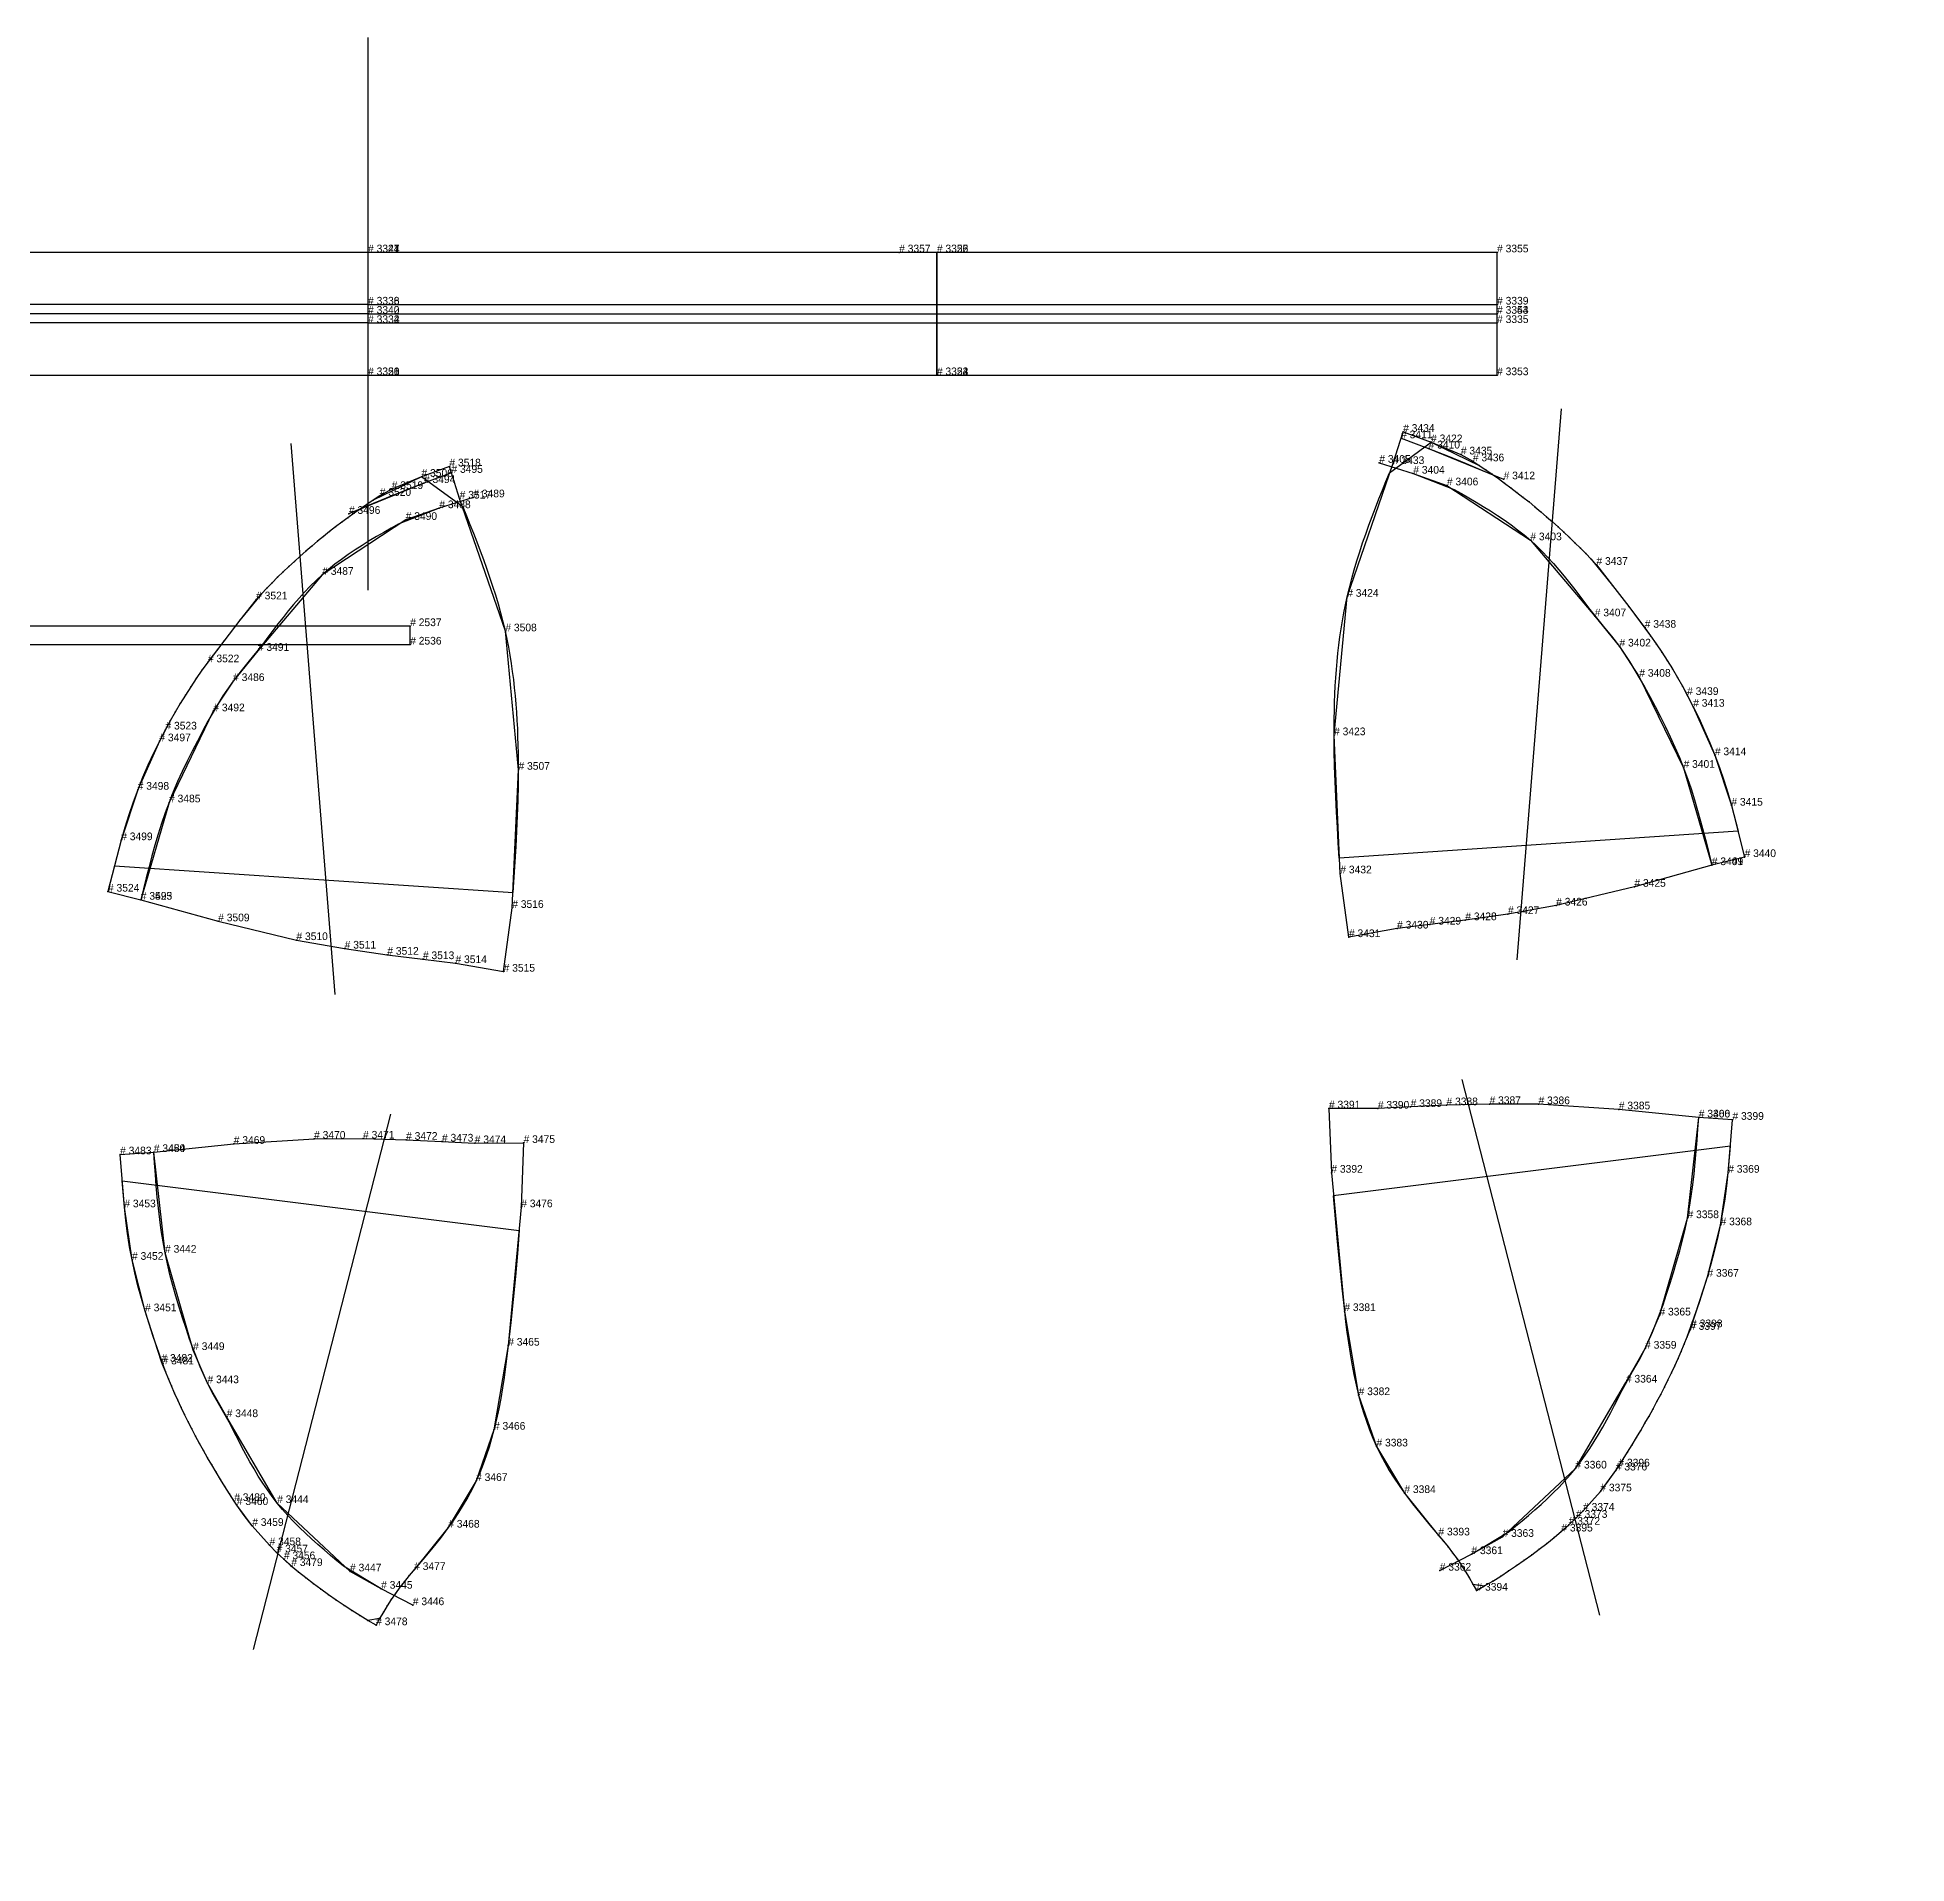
# Model space of a CAD drawing. Extents: x -129 to 180, y -125 to 336.
# Drawn here: x -36.5 to 24.4, y 276 to 335.5 of the extents above; entities that cross this region are included whole.
import ezdxf

# ---------------------------------------------------------------- set-up
doc = ezdxf.new("R2010")
doc.units = 0

# ---------------------------------------------------------------- blocks, each defined once
blk = doc.blocks.new('Pattern_7843196_M')
at = {"layer": '1'}
blk.add_lwpolyline([(-30.619015, 306.729828), (-28.070843, 306.118561), (-26.50036, 305.841492), (-25.112167, 305.641266), (-23.952837, 305.498108), (-22.891672, 305.369049), (-21.324604, 305.089905), (-21.043751, 307.166595), (-20.840052, 311.664734), (-21.267784, 316.172882), (-22.756027, 320.49527), (-23.090052, 321.543335), (-23.998564, 321.205139), (-24.968468, 320.807007), (-25.35845, 320.584259), (-25.569279, 320.446594), (-25.778194, 320.30661), (-25.985195, 320.164337), (-26.190283, 320.019806), (-26.393457, 319.872955), (-26.594719, 319.723846), (-26.794067, 319.572449), (-26.991501, 319.418762), (-27.187019, 319.262756), (-27.380627, 319.104492), (-27.572319, 318.943939), (-27.762098, 318.781097), (-27.949965, 318.615997), (-28.135916, 318.448578), (-28.319954, 318.27887), (-28.502079, 318.106873), (-28.682289, 317.932617), (-28.860586, 317.756042), (-29.03697, 317.577209), (-29.211441, 317.396088), (-29.383997, 317.212646), (-29.909115, 316.538666), (-30.433022, 315.855652), (-30.954975, 315.164368), (-31.145676, 314.902283), (-31.331179, 314.636932), (-31.511482, 314.368286), (-31.686588, 314.096375), (-31.856493, 313.821167), (-32.021202, 313.542725), (-32.18071, 313.260956), (-32.335018, 312.975952), (-32.532944, 312.592133), (-33.239075, 311.014343), (-33.776443, 309.371399), (-34.206753, 307.696655), (-33.138538, 307.434143)], close=True, dxfattribs=at)
at = {"layer": '2'}
for p in [(-23.090052, 321.543335), (-23.090052, 321.543335), (-24.968468, 320.807007), (-24.968468, 320.807007), (-23.02317, 321.333496), (-23.02317, 321.333496), (-25.35845, 320.584259), (-25.35845, 320.584259), (-22.756027, 320.49527), (-22.756027, 320.49527), (-22.31209, 320.535614), (-22.31209, 320.535614), (-26.360968, 319.997528), (-26.360968, 319.997528), (-24.513735, 319.800629), (-24.513735, 319.800629), (-29.383997, 317.212646), (-29.383997, 317.212646), (-29.328186, 315.536072), (-29.328186, 315.536072), (-30.954975, 315.164368), (-30.954975, 315.164368), (-30.776976, 313.568939), (-30.776976, 313.568939), (-32.335018, 312.975952), (-32.335018, 312.975952), (-34.206753, 307.696655), (-34.206753, 307.696655), (-33.138538, 307.434143), (-33.138538, 307.434143), (-33.138538, 307.434143), (-33.138538, 307.434143), (-21.043751, 307.166595), (-21.043751, 307.166595), (-30.619015, 306.729828), (-30.619015, 306.729828), (-28.070843, 306.118561), (-28.070843, 306.118561), (-26.50036, 305.841492), (-26.50036, 305.841492), (-25.112167, 305.641266), (-25.112167, 305.641266), (-23.952837, 305.498108), (-23.952837, 305.498108), (-22.891672, 305.369049), (-22.891672, 305.369049), (-21.324604, 305.089905), (-21.324604, 305.089905)]:
    blk.add_point(p, dxfattribs=at)
at = {"layer": '3'}
for p in [(-23.998564, 321.205139), (-23.998564, 321.205139), (-23.918335, 321.000275), (-23.918335, 321.000275), (-25.985195, 320.164337), (-25.985195, 320.164337), (-25.778194, 320.30661), (-25.778194, 320.30661), (-25.569279, 320.446594), (-25.569279, 320.446594), (-23.419605, 320.182648), (-23.419605, 320.182648), (-26.794067, 319.572449), (-26.794067, 319.572449), (-26.594719, 319.723846), (-26.594719, 319.723846), (-26.393457, 319.872955), (-26.393457, 319.872955), (-26.190283, 320.019806), (-26.190283, 320.019806), (-27.572319, 318.943939), (-27.572319, 318.943939), (-27.380627, 319.104492), (-27.380627, 319.104492), (-27.187019, 319.262756), (-27.187019, 319.262756), (-26.991501, 319.418762), (-26.991501, 319.418762), (-28.135916, 318.448578), (-28.135916, 318.448578), (-27.949965, 318.615997), (-27.949965, 318.615997), (-27.762098, 318.781097), (-27.762098, 318.781097), (-28.860586, 317.756042), (-28.860586, 317.756042), (-28.682289, 317.932617), (-28.682289, 317.932617), (-28.502079, 318.106873), (-28.502079, 318.106873), (-28.319954, 318.27887), (-28.319954, 318.27887), (-27.230743, 318.01239), (-27.230743, 318.01239), (-29.211441, 317.396088), (-29.211441, 317.396088), (-29.03697, 317.577209), (-29.03697, 317.577209), (-29.909115, 316.538666), (-29.909115, 316.538666), (-21.267784, 316.172882), (-21.267784, 316.172882), (-30.433022, 315.855652), (-30.433022, 315.855652), (-31.145676, 314.902283), (-31.145676, 314.902283), (-31.686588, 314.096375), (-31.686588, 314.096375), (-31.511482, 314.368286), (-31.511482, 314.368286), (-31.331179, 314.636932), (-31.331179, 314.636932), (-30.132624, 314.553467), (-30.132624, 314.553467), (-32.021202, 313.542725), (-32.021202, 313.542725), (-31.856493, 313.821167), (-31.856493, 313.821167), (-32.18071, 313.260956), (-32.18071, 313.260956), (-32.532944, 312.592133), (-32.532944, 312.592133), (-20.840052, 311.664734), (-20.840052, 311.664734), (-33.239075, 311.014343), (-33.239075, 311.014343), (-32.218765, 310.602661), (-32.218765, 310.602661), (-33.776443, 309.371399), (-33.776443, 309.371399)]:
    blk.add_point(p, dxfattribs=at)
at = {"layer": '7'}
blk.add_line((-26.805605, 304.345276), (-28.241199, 322.287933), dxfattribs=at)
at = {"layer": '8'}
for points in [[(-23.02317, 321.333496), (-23.918335, 321.000275), (-26.360968, 319.997528)], [(-22.31209, 320.535614), (-23.419605, 320.182648), (-24.513735, 319.800629), (-27.230743, 318.01239), (-29.328186, 315.536072), (-30.132624, 314.553467), (-30.776976, 313.568939), (-32.218765, 310.602661), (-33.138538, 307.434143)]]:
    blk.add_lwpolyline(points, dxfattribs=at)
at = {"layer": '84'}
blk.add_lwpolyline([(-21.01034, 307.665375), (-20.977724, 308.164124), (-20.946716, 308.662933), (-20.918129, 309.161987), (-20.892782, 309.661377), (-20.871487, 310.161224), (-20.855057, 310.661652), (-20.844307, 311.162781), (-20.840052, 311.664734), (-20.840717, 311.932343), (-20.843611, 312.200012), (-20.848898, 312.467712), (-20.856747, 312.735352), (-20.867325, 313.002869), (-20.880796, 313.270142), (-20.897331, 313.53714), (-20.917093, 313.803741), (-20.94025, 314.069885), (-20.966972, 314.33548), (-20.997421, 314.600464), (-21.031769, 314.864746), (-21.070177, 315.128265), (-21.112816, 315.3909), (-21.159853, 315.652618), (-21.211452, 315.9133), (-21.267784, 316.172882), (-21.338127, 316.468384), (-21.414444, 316.76236), (-21.496304, 317.054901), (-21.583279, 317.3461), (-21.67495, 317.636108), (-21.770885, 317.925049), (-21.870663, 318.212982), (-21.973854, 318.500092), (-22.080036, 318.786438), (-22.188778, 319.072144), (-22.299658, 319.35733), (-22.412249, 319.64212), (-22.526125, 319.926636), (-22.64086, 320.210968), (-23.998564, 321.205139), (-25.569279, 320.446594), (-25.778194, 320.30661), (-25.985195, 320.164337), (-26.190283, 320.019806), (-26.393457, 319.872955), (-26.594719, 319.723846), (-26.794067, 319.572449), (-26.991501, 319.418762), (-27.187019, 319.262756), (-27.380627, 319.104492), (-27.572319, 318.943939), (-27.762098, 318.781097), (-27.949965, 318.615997), (-28.135916, 318.448578), (-28.319954, 318.27887), (-28.502079, 318.106873), (-28.682289, 317.932617), (-28.860586, 317.756042), (-29.03697, 317.577209), (-29.211441, 317.396088), (-29.909115, 316.538666), (-30.433022, 315.855652), (-31.145676, 314.902283), (-31.331179, 314.636932), (-31.511482, 314.368286), (-31.686588, 314.096375), (-31.856493, 313.821167), (-32.021202, 313.542725), (-32.18071, 313.260956), (-32.532944, 312.592133), (-32.724125, 312.204315), (-32.906151, 311.812195), (-33.07811, 311.415588), (-33.239075, 311.014343), (-33.388378, 310.608643), (-33.526833, 310.199219), (-33.655754, 309.786621), (-33.776443, 309.371399), (-33.998646, 308.535797)], close=True, dxfattribs=at)
at = {"layer": '85'}
for points in [[(-23.918335, 321.000275), (-24.532955, 320.759369), (-25.144051, 320.510132), (-25.752945, 320.25528), (-26.360968, 319.997528)], [(-23.419605, 320.182648), (-24.75296, 319.665924), (-24.99161, 319.53064), (-25.229158, 319.394165), (-25.46508, 319.25592), (-25.698849, 319.115295), (-25.929937, 318.971619), (-26.15782, 318.824371), (-26.381973, 318.672852), (-26.601866, 318.516541), (-26.816977, 318.354736), (-27.026777, 318.18689), (-27.230743, 318.01239), (-27.428028, 317.831268), (-27.619423, 317.643585), (-27.805468, 317.449921), (-27.986702, 317.250885), (-28.163666, 317.047058), (-28.336899, 316.83905), (-28.506939, 316.627411), (-28.67433, 316.412781), (-28.839611, 316.19574), (-29.003319, 315.976898), (-29.165998, 315.756805), (-29.604744, 315.21463), (-29.874931, 314.888733), (-30.132624, 314.553467), (-30.463911, 314.067871), (-30.951546, 313.244751), (-31.12501, 312.920227), (-31.296301, 312.59494), (-31.464352, 312.268463), (-31.628101, 311.940338), (-31.786482, 311.610138), (-31.938429, 311.277405), (-32.082878, 310.941742), (-32.218765, 310.602661), (-32.345379, 310.259857), (-32.46336, 309.913849), (-32.573792, 309.565002), (-32.677753, 309.213715), (-32.776333, 308.860352), (-32.870617, 308.505341), (-32.961689, 308.149017), (-33.050636, 307.79184), (-33.138538, 307.434143)]]:
    blk.add_lwpolyline(points, dxfattribs=at)
at = {"layer": '1'}
for s, p in [('# 3506', (-23.998564, 321.205139)), ('# 3518', (-23.090052, 321.543335)), ('# 3520', (-25.35845, 320.584259)), ('# 3519', (-24.968468, 320.807007)), ('# 3517', (-22.756027, 320.49527)), ('# 3521', (-29.383997, 317.212646)), ('# 3508', (-21.267784, 316.172882)), ('# 3522', (-30.954975, 315.164368)), ('# 3497', (-32.532944, 312.592133)), ('# 3523', (-32.335018, 312.975952)), ('# 3507', (-20.840052, 311.664734)), ('# 3498', (-33.239075, 311.014343)), ('# 3499', (-33.776443, 309.371399)), ('# 3524', (-34.206753, 307.696655)), ('# 3525', (-33.138538, 307.434143)), ('# 3516', (-21.043751, 307.166595)), ('# 3509', (-30.619015, 306.729828)), ('# 3510', (-28.070843, 306.118561)), ('# 3511', (-26.50036, 305.841492)), ('# 3512', (-25.112167, 305.641266)), ('# 3513', (-23.952837, 305.498108)), ('# 3514', (-22.891672, 305.369049)), ('# 3515', (-21.324604, 305.089905))]:
    blk.add_text(s, height=0.25, dxfattribs=at).set_placement(p)
at = {"layer": '8'}
for s, p in [('# 3495', (-23.02317, 321.333496)), ('# 3494', (-23.918335, 321.000275)), ('# 3489', (-22.31209, 320.535614)), ('# 3496', (-26.360968, 319.997528)), ('# 3488', (-23.419605, 320.182648)), ('# 3490', (-24.513735, 319.800629)), ('# 3487', (-27.230743, 318.01239)), ('# 3491', (-29.328186, 315.536072)), ('# 3486', (-30.132624, 314.553467)), ('# 3492', (-30.776976, 313.568939)), ('# 3485', (-32.218765, 310.602661)), ('# 3493', (-33.138538, 307.434143))]:
    blk.add_text(s, height=0.25, dxfattribs=at).set_placement(p)
at = {"layer": '85'}
for s, p in [('# 3496', (-26.360968, 319.997528)), ('# 3493', (-33.138538, 307.434143))]:
    blk.add_text(s, height=0.25, dxfattribs=at).set_placement(p)
blk = doc.blocks.new('Pattern_7843197_M')
at = {"layer": '1'}
blk.add_lwpolyline([(-30.111732, 299.481628), (-27.496643, 299.649292), (-25.901917, 299.654449), (-24.499912, 299.61499), (-23.333153, 299.558289), (-22.265526, 299.504486), (-20.673809, 299.512238), (-20.751268, 297.418091), (-21.174564, 292.912689), (-21.639456, 290.17511), (-22.221306, 288.505066), (-23.128792, 286.987091), (-24.238176, 285.607269), (-24.397713, 285.422577), (-24.55176, 285.2341), (-24.700315, 285.04184), (-24.843378, 284.845795), (-24.980951, 284.645996), (-25.113033, 284.442383), (-25.239624, 284.235016), (-25.360723, 284.023865), (-25.476332, 283.808929), (-25.741919, 283.963348), (-26.004627, 284.121918), (-26.264463, 284.284607), (-26.521421, 284.451447), (-26.775505, 284.622437), (-27.026712, 284.797516), (-27.275043, 284.976776), (-27.5205, 285.160126), (-27.763083, 285.347656), (-28.002787, 285.539276), (-28.239616, 285.735046), (-28.479397, 285.956512), (-28.717642, 286.179657), (-28.947405, 286.41153), (-29.510504, 287.042114), (-30.011955, 287.722778), (-30.097116, 287.852661), (-30.249882, 288.087555), (-30.399319, 288.322357), (-30.545427, 288.557068), (-30.688208, 288.791718), (-30.827662, 289.026276), (-30.963785, 289.260742), (-31.096581, 289.495178), (-31.226048, 289.729492), (-31.352188, 289.963745), (-31.474998, 290.197937), (-31.594481, 290.432037), (-31.710632, 290.666077), (-31.82346, 290.900024), (-31.932957, 291.133881), (-32.039124, 291.367676), (-32.141968, 291.601379), (-32.241478, 291.835022), (-32.337662, 292.068604), (-32.430519, 292.302094), (-32.465542, 292.386292), (-32.99749, 294.031586), (-33.424156, 295.706726), (-33.673443, 297.417297), (-33.811806, 299.140869), (-32.71447, 299.217346)], close=True, dxfattribs=at)
at = {"layer": '2'}
for p in [(-30.111732, 299.481628), (-30.111732, 299.481628), (-27.496643, 299.649292), (-27.496643, 299.649292), (-25.901917, 299.654449), (-25.901917, 299.654449), (-24.499912, 299.61499), (-24.499912, 299.61499), (-23.333153, 299.558289), (-23.333153, 299.558289), (-22.265526, 299.504486), (-22.265526, 299.504486), (-20.673809, 299.512238), (-20.673809, 299.512238), (-33.811806, 299.140869), (-33.811806, 299.140869), (-32.71447, 299.217346), (-32.71447, 299.217346), (-32.71447, 299.217346), (-32.71447, 299.217346), (-20.751268, 297.418091), (-20.751268, 297.418091), (-31.433853, 292.769653), (-31.433853, 292.769653), (-32.465542, 292.386292), (-32.465542, 292.386292), (-32.430519, 292.302094), (-32.430519, 292.302094), (-30.341803, 290.584259), (-30.341803, 290.584259), (-30.097116, 287.852661), (-30.097116, 287.852661), (-28.239616, 285.735046), (-28.239616, 285.735046), (-26.325262, 285.561005), (-26.325262, 285.561005), (-24.238176, 285.607269), (-24.238176, 285.607269), (-24.281233, 284.461273), (-24.281233, 284.461273), (-25.476332, 283.808929), (-25.476332, 283.808929)]:
    blk.add_point(p, dxfattribs=at)
at = {"layer": '3'}
for p in [(-33.673443, 297.417297), (-33.673443, 297.417297), (-32.348591, 295.938385), (-32.348591, 295.938385), (-33.424156, 295.706726), (-33.424156, 295.706726), (-32.99749, 294.031586), (-32.99749, 294.031586), (-21.174564, 292.912689), (-21.174564, 292.912689), (-32.337662, 292.068604), (-32.337662, 292.068604), (-32.241478, 291.835022), (-32.241478, 291.835022), (-32.141968, 291.601379), (-32.141968, 291.601379), (-30.966867, 291.689636), (-30.966867, 291.689636), (-32.039124, 291.367676), (-32.039124, 291.367676), (-31.932957, 291.133881), (-31.932957, 291.133881), (-31.82346, 290.900024), (-31.82346, 290.900024), (-31.710632, 290.666077), (-31.710632, 290.666077), (-31.594481, 290.432037), (-31.594481, 290.432037), (-31.474998, 290.197937), (-31.474998, 290.197937), (-31.352188, 289.963745), (-31.352188, 289.963745), (-31.226048, 289.729492), (-31.226048, 289.729492), (-21.639456, 290.17511), (-21.639456, 290.17511), (-31.096581, 289.495178), (-31.096581, 289.495178), (-30.963785, 289.260742), (-30.963785, 289.260742), (-30.827662, 289.026276), (-30.827662, 289.026276), (-30.688208, 288.791718), (-30.688208, 288.791718), (-30.545427, 288.557068), (-30.545427, 288.557068), (-22.221306, 288.505066), (-22.221306, 288.505066), (-30.399319, 288.322357), (-30.399319, 288.322357), (-30.249882, 288.087555), (-30.249882, 288.087555), (-30.011955, 287.722778), (-30.011955, 287.722778), (-28.697454, 287.786469), (-28.697454, 287.786469), (-29.510504, 287.042114), (-29.510504, 287.042114), (-23.128792, 286.987091), (-23.128792, 286.987091), (-28.947405, 286.41153), (-28.947405, 286.41153), (-28.717642, 286.179657), (-28.717642, 286.179657), (-28.479397, 285.956512), (-28.479397, 285.956512), (-28.002787, 285.539276), (-28.002787, 285.539276), (-27.763083, 285.347656), (-27.763083, 285.347656), (-27.5205, 285.160126), (-27.5205, 285.160126), (-27.275043, 284.976776), (-27.275043, 284.976776), (-25.312319, 284.997986), (-25.312319, 284.997986), (-24.843378, 284.845795), (-24.843378, 284.845795), (-24.700315, 285.04184), (-24.700315, 285.04184), (-24.55176, 285.2341), (-24.55176, 285.2341), (-24.397713, 285.422577), (-24.397713, 285.422577), (-27.026712, 284.797516), (-27.026712, 284.797516), (-26.775505, 284.622437), (-26.775505, 284.622437), (-26.521421, 284.451447), (-26.521421, 284.451447), (-26.264463, 284.284607), (-26.264463, 284.284607), (-25.239624, 284.235016), (-25.239624, 284.235016), (-25.113033, 284.442383), (-25.113033, 284.442383), (-24.980951, 284.645996), (-24.980951, 284.645996), (-26.004627, 284.121918), (-26.004627, 284.121918), (-25.741919, 283.963348), (-25.741919, 283.963348), (-25.360723, 284.023865), (-25.360723, 284.023865)]:
    blk.add_point(p, dxfattribs=at)
at = {"layer": '7'}
blk.add_line((-25.005384, 300.449127), (-29.480232, 283.014221), dxfattribs=at)
at = {"layer": '8'}
blk.add_lwpolyline([(-24.281233, 284.461273), (-25.312319, 284.997986), (-26.325262, 285.561005), (-28.697454, 287.786469), (-30.341803, 290.584259), (-30.966867, 291.689636), (-31.433853, 292.769653), (-32.348591, 295.938385), (-32.71447, 299.217346)], dxfattribs=at)
at = {"layer": '84'}
blk.add_lwpolyline([(-20.813375, 296.666504), (-20.876848, 295.915253), (-20.943197, 295.164246), (-21.013927, 294.413513), (-21.090548, 293.662994), (-21.174564, 292.912689), (-21.216228, 292.567596), (-21.260664, 292.2229), (-21.308834, 291.878845), (-21.361702, 291.535614), (-21.420237, 291.19342), (-21.485397, 290.852478), (-21.558147, 290.51297), (-21.639456, 290.17511), (-21.715897, 289.889832), (-21.799728, 289.606628), (-21.891567, 289.326019), (-21.992031, 289.048553), (-22.101738, 288.774719), (-22.221306, 288.505066), (-22.35107, 288.240143), (-22.490438, 287.980072), (-22.638655, 287.724823), (-22.794956, 287.474304), (-22.958588, 287.228394), (-23.128792, 286.987091), (-23.394819, 286.632965), (-23.670509, 286.286774), (-23.952688, 285.945801), (-24.397713, 285.422577), (-24.55176, 285.2341), (-24.700315, 285.04184), (-24.843378, 284.845795), (-24.980951, 284.645996), (-25.113033, 284.442383), (-25.239624, 284.235016), (-25.360723, 284.023865), (-25.741919, 283.963348), (-26.004627, 284.121918), (-26.264463, 284.284607), (-26.521421, 284.451447), (-26.775505, 284.622437), (-27.026712, 284.797516), (-27.275043, 284.976776), (-27.5205, 285.160126), (-27.763083, 285.347656), (-28.002787, 285.539276), (-28.479397, 285.956512), (-28.717642, 286.179657), (-28.947405, 286.41153), (-29.510504, 287.042114), (-29.769661, 287.376251), (-30.011955, 287.722778), (-30.249882, 288.087555), (-30.399319, 288.322357), (-30.545427, 288.557068), (-30.688208, 288.791718), (-30.827662, 289.026276), (-30.963785, 289.260742), (-31.096581, 289.495178), (-31.226048, 289.729492), (-31.352188, 289.963745), (-31.474998, 290.197937), (-31.594481, 290.432037), (-31.710632, 290.666077), (-31.82346, 290.900024), (-31.932957, 291.133881), (-32.039124, 291.367676), (-32.141968, 291.601379), (-32.241478, 291.835022), (-32.337662, 292.068604), (-32.738068, 293.206757), (-32.99749, 294.031586), (-33.118164, 294.446869), (-33.230591, 294.864319), (-33.333134, 295.28418), (-33.424156, 295.706726), (-33.502495, 296.131805), (-33.569115, 296.558838), (-33.625576, 296.987457), (-33.673443, 297.417297), (-33.749725, 298.278564)], close=True, dxfattribs=at)
at = {"layer": '85'}
blk.add_lwpolyline([(-25.312319, 284.997986), (-26.538004, 285.734558), (-26.750084, 285.908539), (-26.960876, 286.083527), (-27.169762, 286.259979), (-27.376116, 286.438446), (-27.579317, 286.619415), (-27.778742, 286.803406), (-27.97377, 286.990906), (-28.163778, 287.182465), (-28.348143, 287.378571), (-28.526241, 287.579712), (-28.697454, 287.786469), (-28.860956, 287.998596), (-29.017536, 288.216156), (-29.167824, 288.438721), (-29.312454, 288.665741), (-29.452061, 288.896759), (-29.587275, 289.131287), (-29.718731, 289.368805), (-29.847063, 289.608826), (-29.972902, 289.850891), (-30.096884, 290.094482), (-30.219639, 290.339081), (-30.55949, 290.94812), (-30.77013, 291.315338), (-30.966867, 291.689636), (-31.210478, 292.224609), (-31.550573, 293.118866), (-31.666145, 293.468201), (-31.779448, 293.817932), (-31.889353, 294.168304), (-31.994738, 294.519562), (-32.094479, 294.871918), (-32.18745, 295.225677), (-32.27253, 295.581085), (-32.348591, 295.938385), (-32.414886, 296.297729), (-32.472122, 296.658813), (-32.521431, 297.021393), (-32.563953, 297.385254), (-32.600822, 297.750244), (-32.633175, 298.11615), (-32.66214, 298.482758), (-32.688862, 298.849884), (-32.71447, 299.217346)], dxfattribs=at)
at = {"layer": '1'}
for s, p in [('# 3484', (-32.71447, 299.217346)), ('# 3469', (-30.111732, 299.481628)), ('# 3470', (-27.496643, 299.649292)), ('# 3471', (-25.901917, 299.654449)), ('# 3472', (-24.499912, 299.61499)), ('# 3473', (-23.333153, 299.558289)), ('# 3474', (-22.265526, 299.504486)), ('# 3475', (-20.673809, 299.512238)), ('# 3483', (-33.811806, 299.140869)), ('# 3453', (-33.673443, 297.417297)), ('# 3476', (-20.751268, 297.418091)), ('# 3452', (-33.424156, 295.706726)), ('# 3451', (-32.99749, 294.031586)), ('# 3465', (-21.174564, 292.912689)), ('# 3482', (-32.465542, 292.386292)), ('# 3481', (-32.430519, 292.302094)), ('# 3466', (-21.639456, 290.17511)), ('# 3467', (-22.221306, 288.505066)), ('# 3480', (-30.097116, 287.852661)), ('# 3460', (-30.011955, 287.722778)), ('# 3459', (-29.510504, 287.042114)), ('# 3458', (-28.947405, 286.41153)), ('# 3468', (-23.128792, 286.987091)), ('# 3457', (-28.717642, 286.179657)), ('# 3456', (-28.479397, 285.956512)), ('# 3479', (-28.239616, 285.735046)), ('# 3477', (-24.238176, 285.607269)), ('# 3478', (-25.476332, 283.808929))]:
    blk.add_text(s, height=0.25, dxfattribs=at).set_placement(p)
at = {"layer": '8'}
for s, p in [('# 3450', (-32.71447, 299.217346)), ('# 3442', (-32.348591, 295.938385)), ('# 3449', (-31.433853, 292.769653)), ('# 3443', (-30.966867, 291.689636)), ('# 3448', (-30.341803, 290.584259)), ('# 3444', (-28.697454, 287.786469)), ('# 3447', (-26.325262, 285.561005)), ('# 3445', (-25.312319, 284.997986)), ('# 3446', (-24.281233, 284.461273))]:
    blk.add_text(s, height=0.25, dxfattribs=at).set_placement(p)
at = {"layer": '85'}
blk.add_text('# 3450', height=0.25, dxfattribs=at).set_placement((-32.71447, 299.217346))
blk = doc.blocks.new('Pattern_7843198_M')
at = {"layer": '1'}
blk.add_lwpolyline([(15.493566, 307.854828), (12.945395, 307.243561), (11.374912, 306.966492), (9.986719, 306.766266), (8.827389, 306.623108), (7.766223, 306.494049), (6.199155, 306.214905), (5.918303, 308.291595), (5.714603, 312.789734), (6.142335, 317.297882), (7.63058, 321.62027), (7.964604, 322.668335), (8.873116, 322.330139), (9.843019, 321.932007), (10.233001, 321.709259), (10.44383, 321.571594), (10.652746, 321.43161), (10.859747, 321.289337), (11.064836, 321.144806), (11.26801, 320.997955), (11.469271, 320.848846), (11.668618, 320.697449), (11.866052, 320.543762), (12.061572, 320.387756), (12.255178, 320.229492), (12.446871, 320.068939), (12.63665, 319.906097), (12.824515, 319.740997), (13.010468, 319.573578), (13.194506, 319.40387), (13.37663, 319.231873), (13.556841, 319.057617), (13.735138, 318.881042), (13.911522, 318.702209), (14.085992, 318.521088), (14.258548, 318.337646), (14.783667, 317.663666), (15.307574, 316.980652), (15.829528, 316.289368), (16.020229, 316.027283), (16.20573, 315.761932), (16.386034, 315.493286), (16.561138, 315.221375), (16.731045, 314.946167), (16.895752, 314.667725), (17.05526, 314.385956), (17.20957, 314.100952), (17.407495, 313.717133), (18.113626, 312.139343), (18.650997, 310.496399), (19.081306, 308.821655), (18.01309, 308.559143)], close=True, dxfattribs=at)
at = {"layer": '2'}
for p in [(7.964604, 322.668335), (7.964604, 322.668335), (7.897723, 322.458496), (7.897723, 322.458496), (7.186642, 321.660614), (7.186642, 321.660614), (7.63058, 321.62027), (7.63058, 321.62027), (9.843019, 321.932007), (9.843019, 321.932007), (10.233001, 321.709259), (10.233001, 321.709259), (9.388287, 320.925629), (9.388287, 320.925629), (11.23552, 321.122528), (11.23552, 321.122528), (14.258548, 318.337646), (14.258548, 318.337646), (14.202737, 316.661072), (14.202737, 316.661072), (15.829528, 316.289368), (15.829528, 316.289368), (15.651527, 314.693939), (15.651527, 314.693939), (17.20957, 314.100952), (17.20957, 314.100952), (19.081306, 308.821655), (19.081306, 308.821655), (5.918303, 308.291595), (5.918303, 308.291595), (18.01309, 308.559143), (18.01309, 308.559143), (18.01309, 308.559143), (18.01309, 308.559143), (15.493566, 307.854828), (15.493566, 307.854828), (9.986719, 306.766266), (9.986719, 306.766266), (11.374912, 306.966492), (11.374912, 306.966492), (12.945395, 307.243561), (12.945395, 307.243561), (6.199155, 306.214905), (6.199155, 306.214905), (7.766223, 306.494049), (7.766223, 306.494049), (8.827389, 306.623108), (8.827389, 306.623108)]:
    blk.add_point(p, dxfattribs=at)
at = {"layer": '3'}
for p in [(8.792888, 322.125275), (8.792888, 322.125275), (8.873116, 322.330139), (8.873116, 322.330139), (10.44383, 321.571594), (10.44383, 321.571594), (10.652746, 321.43161), (10.652746, 321.43161), (8.294158, 321.307648), (8.294158, 321.307648), (10.859747, 321.289337), (10.859747, 321.289337), (11.064836, 321.144806), (11.064836, 321.144806), (11.26801, 320.997955), (11.26801, 320.997955), (11.469271, 320.848846), (11.469271, 320.848846), (11.668618, 320.697449), (11.668618, 320.697449), (11.866052, 320.543762), (11.866052, 320.543762), (12.061572, 320.387756), (12.061572, 320.387756), (12.255178, 320.229492), (12.255178, 320.229492), (12.446871, 320.068939), (12.446871, 320.068939), (12.63665, 319.906097), (12.63665, 319.906097), (12.824515, 319.740997), (12.824515, 319.740997), (13.010468, 319.573578), (13.010468, 319.573578), (12.105295, 319.13739), (12.105295, 319.13739), (13.194506, 319.40387), (13.194506, 319.40387), (13.37663, 319.231873), (13.37663, 319.231873), (13.556841, 319.057617), (13.556841, 319.057617), (13.735138, 318.881042), (13.735138, 318.881042), (13.911522, 318.702209), (13.911522, 318.702209), (14.085992, 318.521088), (14.085992, 318.521088), (6.142335, 317.297882), (6.142335, 317.297882), (14.783667, 317.663666), (14.783667, 317.663666), (15.307574, 316.980652), (15.307574, 316.980652), (16.020229, 316.027283), (16.020229, 316.027283), (15.007175, 315.678467), (15.007175, 315.678467), (16.20573, 315.761932), (16.20573, 315.761932), (16.386034, 315.493286), (16.386034, 315.493286), (16.561138, 315.221375), (16.561138, 315.221375), (16.731045, 314.946167), (16.731045, 314.946167), (16.895752, 314.667725), (16.895752, 314.667725), (17.05526, 314.385956), (17.05526, 314.385956), (17.407495, 313.717133), (17.407495, 313.717133), (5.714603, 312.789734), (5.714603, 312.789734), (17.093315, 311.727661), (17.093315, 311.727661), (18.113626, 312.139343), (18.113626, 312.139343), (18.650997, 310.496399), (18.650997, 310.496399)]:
    blk.add_point(p, dxfattribs=at)
at = {"layer": '7'}
blk.add_line((11.680155, 305.470276), (13.115752, 323.412933), dxfattribs=at)
at = {"layer": '8'}
for points in [[(7.897723, 322.458496), (8.792888, 322.125275), (11.23552, 321.122528)], [(7.186642, 321.660614), (8.294158, 321.307648), (9.388287, 320.925629), (12.105295, 319.13739), (14.202737, 316.661072), (15.007175, 315.678467), (15.651527, 314.693939), (17.093315, 311.727661), (18.01309, 308.559143)]]:
    blk.add_lwpolyline(points, dxfattribs=at)
at = {"layer": '84'}
blk.add_lwpolyline([(5.884892, 308.790375), (5.852275, 309.289124), (5.821267, 309.787933), (5.792682, 310.286987), (5.767334, 310.786377), (5.746037, 311.286224), (5.729608, 311.786652), (5.718858, 312.287781), (5.714603, 312.789734), (5.715269, 313.057343), (5.718163, 313.325012), (5.72345, 313.592712), (5.731299, 313.860352), (5.741877, 314.127869), (5.755348, 314.395142), (5.771882, 314.66214), (5.791646, 314.928741), (5.814803, 315.194885), (5.841524, 315.46048), (5.871974, 315.725464), (5.90632, 315.989746), (5.944729, 316.253265), (5.987369, 316.5159), (6.034404, 316.777618), (6.086005, 317.0383), (6.142335, 317.297882), (6.21268, 317.593384), (6.288995, 317.88736), (6.370854, 318.179901), (6.457831, 318.4711), (6.549501, 318.761108), (6.645438, 319.050049), (6.745215, 319.337982), (6.848406, 319.625092), (6.954587, 319.911438), (7.063329, 320.197144), (7.17421, 320.48233), (7.2868, 320.76712), (7.400677, 321.051636), (7.515411, 321.335968), (8.873116, 322.330139), (10.44383, 321.571594), (10.652746, 321.43161), (10.859747, 321.289337), (11.064836, 321.144806), (11.26801, 320.997955), (11.469271, 320.848846), (11.668618, 320.697449), (11.866052, 320.543762), (12.061572, 320.387756), (12.255178, 320.229492), (12.446871, 320.068939), (12.63665, 319.906097), (12.824515, 319.740997), (13.010468, 319.573578), (13.194506, 319.40387), (13.37663, 319.231873), (13.556841, 319.057617), (13.735138, 318.881042), (13.911522, 318.702209), (14.085992, 318.521088), (14.783667, 317.663666), (15.307574, 316.980652), (16.020229, 316.027283), (16.20573, 315.761932), (16.386034, 315.493286), (16.561138, 315.221375), (16.731045, 314.946167), (16.895752, 314.667725), (17.05526, 314.385956), (17.407495, 313.717133), (17.598677, 313.329315), (17.780704, 312.937195), (17.95266, 312.540588), (18.113626, 312.139343), (18.26293, 311.733643), (18.401386, 311.324219), (18.530304, 310.911621), (18.650997, 310.496399), (18.873196, 309.660797)], close=True, dxfattribs=at)
at = {"layer": '85'}
for points in [[(8.792888, 322.125275), (9.407507, 321.884369), (10.018601, 321.635132), (10.627498, 321.38028), (11.23552, 321.122528)], [(8.294158, 321.307648), (9.627512, 320.790924), (9.866161, 320.65564), (10.10371, 320.519165), (10.339632, 320.38092), (10.5734, 320.240295), (10.804489, 320.096619), (11.032372, 319.949371), (11.256524, 319.797852), (11.476418, 319.641541), (11.691529, 319.479736), (11.90133, 319.31189), (12.105295, 319.13739), (12.30258, 318.956268), (12.493976, 318.768585), (12.680019, 318.574921), (12.861254, 318.375885), (13.038218, 318.172058), (13.21145, 317.96405), (13.381492, 317.752411), (13.548882, 317.537781), (13.714163, 317.32074), (13.877872, 317.101898), (14.04055, 316.881805), (14.479296, 316.33963), (14.749483, 316.013733), (15.007175, 315.678467), (15.338463, 315.192871), (15.826098, 314.369751), (15.999561, 314.045227), (16.170853, 313.71994), (16.338905, 313.393463), (16.502653, 313.065338), (16.661034, 312.735138), (16.812981, 312.402405), (16.95743, 312.066742), (17.093315, 311.727661), (17.219933, 311.384857), (17.337914, 311.038849), (17.448341, 310.690002), (17.552303, 310.338715), (17.650887, 309.985352), (17.745171, 309.630341), (17.836243, 309.274017), (17.925186, 308.91684), (18.01309, 308.559143)]]:
    blk.add_lwpolyline(points, dxfattribs=at)
at = {"layer": '1'}
for s, p in [('# 3434', (7.964604, 322.668335)), ('# 3422', (8.873116, 322.330139)), ('# 3435', (9.843019, 321.932007)), ('# 3436', (10.233001, 321.709259)), ('# 3433', (7.63058, 321.62027)), ('# 3437', (14.258548, 318.337646)), ('# 3424', (6.142335, 317.297882)), ('# 3438', (15.829528, 316.289368)), ('# 3439', (17.20957, 314.100952)), ('# 3413', (17.407495, 313.717133)), ('# 3423', (5.714603, 312.789734)), ('# 3414', (18.113626, 312.139343)), ('# 3415', (18.650997, 310.496399)), ('# 3441', (18.01309, 308.559143)), ('# 3440', (19.081306, 308.821655)), ('# 3432', (5.918303, 308.291595)), ('# 3425', (15.493566, 307.854828)), ('# 3426', (12.945395, 307.243561)), ('# 3430', (7.766223, 306.494049)), ('# 3429', (8.827389, 306.623108)), ('# 3428', (9.986719, 306.766266)), ('# 3427', (11.374912, 306.966492)), ('# 3431', (6.199155, 306.214905))]:
    blk.add_text(s, height=0.25, dxfattribs=at).set_placement(p)
at = {"layer": '8'}
for s, p in [('# 3411', (7.897723, 322.458496)), ('# 3410', (8.792888, 322.125275)), ('# 3405', (7.186642, 321.660614)), ('# 3404', (8.294158, 321.307648)), ('# 3412', (11.23552, 321.122528)), ('# 3406', (9.388287, 320.925629)), ('# 3403', (12.105295, 319.13739)), ('# 3407', (14.202737, 316.661072)), ('# 3402', (15.007175, 315.678467)), ('# 3408', (15.651527, 314.693939)), ('# 3401', (17.093315, 311.727661)), ('# 3409', (18.01309, 308.559143))]:
    blk.add_text(s, height=0.25, dxfattribs=at).set_placement(p)
at = {"layer": '85'}
for s, p in [('# 3412', (11.23552, 321.122528)), ('# 3409', (18.01309, 308.559143))]:
    blk.add_text(s, height=0.25, dxfattribs=at).set_placement(p)
blk = doc.blocks.new('Pattern_7843199_M')
at = {"layer": '1'}
blk.add_lwpolyline([(14.986284, 300.606598), (12.371196, 300.774261), (10.776468, 300.779419), (9.374464, 300.73996), (8.207705, 300.683258), (7.140077, 300.629456), (5.54836, 300.637207), (5.62582, 298.54306), (6.049117, 294.037659), (6.514008, 291.300079), (7.095858, 289.630035), (8.003344, 288.112061), (9.112728, 286.732239), (9.272264, 286.547546), (9.426311, 286.35907), (9.574867, 286.166809), (9.71793, 285.970764), (9.855503, 285.770966), (9.987585, 285.567352), (10.114176, 285.359985), (10.235275, 285.148834), (10.350883, 284.933899), (10.61647, 285.088318), (10.879179, 285.246887), (11.139014, 285.409576), (11.395973, 285.576416), (11.650057, 285.747406), (11.901265, 285.922485), (12.149596, 286.101746), (12.395053, 286.285095), (12.637634, 286.472626), (12.877338, 286.664246), (13.114168, 286.860016), (13.35395, 287.081482), (13.592194, 287.304626), (13.821956, 287.536499), (14.385056, 288.167084), (14.886507, 288.847717), (14.971668, 288.977631), (15.124434, 289.212524), (15.27387, 289.447327), (15.41998, 289.682037), (15.56276, 289.916687), (15.702213, 290.151245), (15.838337, 290.385742), (15.971132, 290.620148), (16.100599, 290.854462), (16.226738, 291.088715), (16.34955, 291.322906), (16.469032, 291.557007), (16.585186, 291.791046), (16.698011, 292.024994), (16.807508, 292.25885), (16.913677, 292.492645), (17.016518, 292.726349), (17.11603, 292.959991), (17.212214, 293.193573), (17.305069, 293.427063), (17.340092, 293.511261), (17.87204, 295.156555), (18.29871, 296.831696), (18.547995, 298.542267), (18.686357, 300.265839), (17.58902, 300.342316)], close=True, dxfattribs=at)
at = {"layer": '2'}
for p in [(8.207705, 300.683258), (8.207705, 300.683258), (9.374464, 300.73996), (9.374464, 300.73996), (10.776468, 300.779419), (10.776468, 300.779419), (12.371196, 300.774261), (12.371196, 300.774261), (5.54836, 300.637207), (5.54836, 300.637207), (7.140077, 300.629456), (7.140077, 300.629456), (14.986284, 300.606598), (14.986284, 300.606598), (17.58902, 300.342316), (17.58902, 300.342316), (17.58902, 300.342316), (17.58902, 300.342316), (18.686357, 300.265839), (18.686357, 300.265839), (5.62582, 298.54306), (5.62582, 298.54306), (16.308405, 293.894623), (16.308405, 293.894623), (17.305069, 293.427063), (17.305069, 293.427063), (17.340092, 293.511261), (17.340092, 293.511261), (15.216354, 291.709229), (15.216354, 291.709229), (14.971668, 288.977631), (14.971668, 288.977631), (9.112728, 286.732239), (9.112728, 286.732239), (11.199814, 286.685974), (11.199814, 286.685974), (13.114168, 286.860016), (13.114168, 286.860016), (9.155785, 285.586243), (9.155785, 285.586243), (10.350883, 284.933899), (10.350883, 284.933899)]:
    blk.add_point(p, dxfattribs=at)
at = {"layer": '3'}
for p in [(18.547995, 298.542267), (18.547995, 298.542267), (17.223141, 297.063354), (17.223141, 297.063354), (18.29871, 296.831696), (18.29871, 296.831696), (17.87204, 295.156555), (17.87204, 295.156555), (6.049117, 294.037659), (6.049117, 294.037659), (15.841419, 292.814606), (15.841419, 292.814606), (17.11603, 292.959991), (17.11603, 292.959991), (17.212214, 293.193573), (17.212214, 293.193573), (16.807508, 292.25885), (16.807508, 292.25885), (16.913677, 292.492645), (16.913677, 292.492645), (17.016518, 292.726349), (17.016518, 292.726349), (16.469032, 291.557007), (16.469032, 291.557007), (16.585186, 291.791046), (16.585186, 291.791046), (16.698011, 292.024994), (16.698011, 292.024994), (6.514008, 291.300079), (6.514008, 291.300079), (16.226738, 291.088715), (16.226738, 291.088715), (16.34955, 291.322906), (16.34955, 291.322906), (15.838337, 290.385742), (15.838337, 290.385742), (15.971132, 290.620148), (15.971132, 290.620148), (16.100599, 290.854462), (16.100599, 290.854462), (15.56276, 289.916687), (15.56276, 289.916687), (15.702213, 290.151245), (15.702213, 290.151245), (7.095858, 289.630035), (7.095858, 289.630035), (15.124434, 289.212524), (15.124434, 289.212524), (15.27387, 289.447327), (15.27387, 289.447327), (15.41998, 289.682037), (15.41998, 289.682037), (13.572006, 288.911438), (13.572006, 288.911438), (14.886507, 288.847717), (14.886507, 288.847717), (8.003344, 288.112061), (8.003344, 288.112061), (14.385056, 288.167084), (14.385056, 288.167084), (13.592194, 287.304626), (13.592194, 287.304626), (13.821956, 287.536499), (13.821956, 287.536499), (12.877338, 286.664246), (12.877338, 286.664246), (13.35395, 287.081482), (13.35395, 287.081482), (9.272264, 286.547546), (9.272264, 286.547546), (9.426311, 286.35907), (9.426311, 286.35907), (9.574867, 286.166809), (9.574867, 286.166809), (10.186872, 286.122955), (10.186872, 286.122955), (12.149596, 286.101746), (12.149596, 286.101746), (12.395053, 286.285095), (12.395053, 286.285095), (12.637634, 286.472626), (12.637634, 286.472626), (9.71793, 285.970764), (9.71793, 285.970764), (9.855503, 285.770966), (9.855503, 285.770966), (9.987585, 285.567352), (9.987585, 285.567352), (11.395973, 285.576416), (11.395973, 285.576416), (11.650057, 285.747406), (11.650057, 285.747406), (11.901265, 285.922485), (11.901265, 285.922485), (10.114176, 285.359985), (10.114176, 285.359985), (10.235275, 285.148834), (10.235275, 285.148834), (10.61647, 285.088318), (10.61647, 285.088318), (10.879179, 285.246887), (10.879179, 285.246887), (11.139014, 285.409576), (11.139014, 285.409576)]:
    blk.add_point(p, dxfattribs=at)
at = {"layer": '7'}
blk.add_line((9.879934, 301.574066), (14.354784, 284.13916), dxfattribs=at)
at = {"layer": '8'}
blk.add_lwpolyline([(9.155785, 285.586243), (10.186872, 286.122955), (11.199814, 286.685974), (13.572006, 288.911438), (15.216354, 291.709229), (15.841419, 292.814606), (16.308405, 293.894623), (17.223141, 297.063354), (17.58902, 300.342316)], dxfattribs=at)
at = {"layer": '84'}
blk.add_lwpolyline([(5.687927, 297.791473), (5.7514, 297.040222), (5.817749, 296.289215), (5.888479, 295.538483), (5.965099, 294.787964), (6.049117, 294.037659), (6.090781, 293.692566), (6.135216, 293.34787), (6.183386, 293.003815), (6.236255, 292.660583), (6.294788, 292.31839), (6.359948, 291.977448), (6.4327, 291.637939), (6.514008, 291.300079), (6.590449, 291.014801), (6.67428, 290.731598), (6.766119, 290.450989), (6.866582, 290.173523), (6.97629, 289.899689), (7.095858, 289.630035), (7.225621, 289.365112), (7.36499, 289.105042), (7.513206, 288.849792), (7.669508, 288.599274), (7.83314, 288.353363), (8.003344, 288.112061), (8.269371, 287.757935), (8.545061, 287.411743), (8.82724, 287.07077), (9.272264, 286.547546), (9.426311, 286.35907), (9.574867, 286.166809), (9.71793, 285.970764), (9.855503, 285.770966), (9.987585, 285.567352), (10.114176, 285.359985), (10.235275, 285.148834), (10.61647, 285.088318), (10.879179, 285.246887), (11.139014, 285.409576), (11.395973, 285.576416), (11.650057, 285.747406), (11.901265, 285.922485), (12.149596, 286.101746), (12.395053, 286.285095), (12.637634, 286.472626), (12.877338, 286.664246), (13.35395, 287.081482), (13.592194, 287.304626), (13.821956, 287.536499), (14.385056, 288.167084), (14.644213, 288.501221), (14.886507, 288.847717), (15.124434, 289.212524), (15.27387, 289.447327), (15.41998, 289.682037), (15.56276, 289.916687), (15.702213, 290.151245), (15.838337, 290.385742), (15.971132, 290.620148), (16.100599, 290.854462), (16.226738, 291.088715), (16.34955, 291.322906), (16.469032, 291.557007), (16.585186, 291.791046), (16.698011, 292.024994), (16.807508, 292.25885), (16.913677, 292.492645), (17.016518, 292.726349), (17.11603, 292.959991), (17.212214, 293.193573), (17.612621, 294.331726), (17.87204, 295.156555), (17.992716, 295.571838), (18.105143, 295.989288), (18.207685, 296.409149), (18.29871, 296.831696), (18.377048, 297.256775), (18.443666, 297.683807), (18.50013, 298.112427), (18.547995, 298.542267), (18.624277, 299.403534)], close=True, dxfattribs=at)
at = {"layer": '85'}
blk.add_lwpolyline([(10.186872, 286.122955), (11.412557, 286.859528), (11.624635, 287.033508), (11.835428, 287.208496), (12.044312, 287.384949), (12.250667, 287.563416), (12.453868, 287.744385), (12.653294, 287.928375), (12.848322, 288.115875), (13.038329, 288.307434), (13.222694, 288.50354), (13.400794, 288.704681), (13.572006, 288.911438), (13.735509, 289.123566), (13.892088, 289.341125), (14.042376, 289.56369), (14.187006, 289.79071), (14.326612, 290.021729), (14.461826, 290.256256), (14.593283, 290.493774), (14.721615, 290.733795), (14.847454, 290.975861), (14.971436, 291.219452), (15.094192, 291.46405), (15.434041, 292.07309), (15.644683, 292.440308), (15.841419, 292.814606), (16.08503, 293.349579), (16.425125, 294.243835), (16.540699, 294.59317), (16.653999, 294.942902), (16.763905, 295.293274), (16.869289, 295.644531), (16.969028, 295.996887), (17.062, 296.350647), (17.147079, 296.706055), (17.223141, 297.063354), (17.289436, 297.422699), (17.346672, 297.783783), (17.395985, 298.146362), (17.438507, 298.510223), (17.475376, 298.875214), (17.507727, 299.241119), (17.536694, 299.607727), (17.563412, 299.974854), (17.58902, 300.342316)], dxfattribs=at)
at = {"layer": '1'}
for s, p in [('# 3391', (5.54836, 300.637207)), ('# 3390', (7.140077, 300.629456)), ('# 3389', (8.207705, 300.683258)), ('# 3388', (9.374464, 300.73996)), ('# 3387', (10.776468, 300.779419)), ('# 3386', (12.371196, 300.774261)), ('# 3385', (14.986284, 300.606598)), ('# 3400', (17.58902, 300.342316)), ('# 3399', (18.686357, 300.265839)), ('# 3392', (5.62582, 298.54306)), ('# 3369', (18.547995, 298.542267)), ('# 3368', (18.29871, 296.831696)), ('# 3367', (17.87204, 295.156555)), ('# 3381', (6.049117, 294.037659)), ('# 3397', (17.305069, 293.427063)), ('# 3398', (17.340092, 293.511261)), ('# 3382', (6.514008, 291.300079)), ('# 3383', (7.095858, 289.630035)), ('# 3376', (14.886507, 288.847717)), ('# 3396', (14.971668, 288.977631)), ('# 3384', (8.003344, 288.112061)), ('# 3375', (14.385056, 288.167084)), ('# 3372', (13.35395, 287.081482)), ('# 3373', (13.592194, 287.304626)), ('# 3374', (13.821956, 287.536499)), ('# 3393', (9.112728, 286.732239)), ('# 3395', (13.114168, 286.860016)), ('# 3394', (10.350883, 284.933899))]:
    blk.add_text(s, height=0.25, dxfattribs=at).set_placement(p)
at = {"layer": '8'}
for s, p in [('# 3366', (17.58902, 300.342316)), ('# 3358', (17.223141, 297.063354)), ('# 3365', (16.308405, 293.894623)), ('# 3359', (15.841419, 292.814606)), ('# 3364', (15.216354, 291.709229)), ('# 3360', (13.572006, 288.911438)), ('# 3363', (11.199814, 286.685974)), ('# 3361', (10.186872, 286.122955)), ('# 3362', (9.155785, 285.586243))]:
    blk.add_text(s, height=0.25, dxfattribs=at).set_placement(p)
at = {"layer": '85'}
blk.add_text('# 3366', height=0.25, dxfattribs=at).set_placement((17.58902, 300.342316))
blk = doc.blocks.new('Pattern_9507172_M')
at = {"layer": '1'}
blk.add_lwpolyline([(-25.737827, 328.513275), (-43.029671, 328.513275), (-44.257828, 328.513275), (-62.497829, 328.513275), (-62.497829, 326.513275), (-62.497829, 324.513275), (-44.257828, 324.513275), (-25.737827, 324.513275), (-7.217827, 324.513275), (11.022175, 324.513275), (11.022175, 326.513275), (11.022175, 328.513275), (-7.217827, 328.513275), (-8.445982, 328.513275)], close=True, dxfattribs=at)
at = {"layer": '2'}
for p in [(-62.497829, 328.513275), (-62.497829, 328.513275), (-44.257828, 328.513275), (-44.257828, 328.513275), (-44.257828, 328.513275), (-44.257828, 328.513275), (-44.257828, 328.513275), (-44.257828, 328.513275), (-43.029671, 328.513275), (-43.029671, 328.513275), (-25.737827, 328.513275), (-25.737827, 328.513275), (-25.737827, 328.513275), (-25.737827, 328.513275), (-25.737827, 328.513275), (-25.737827, 328.513275), (-8.445982, 328.513275), (-8.445982, 328.513275), (-7.217827, 328.513275), (-7.217827, 328.513275), (-7.217827, 328.513275), (-7.217827, 328.513275), (-7.217827, 328.513275), (-7.217827, 328.513275), (11.022175, 328.513275), (11.022175, 328.513275), (-62.497829, 326.813263), (-62.497829, 326.813263), (-62.497829, 326.513275), (-62.497829, 326.513275), (-62.497829, 326.513275), (-62.497829, 326.513275), (-25.737827, 326.813263), (-25.737827, 326.813263), (-25.737827, 326.813263), (-25.737827, 326.813263), (-25.737827, 326.513275), (-25.737827, 326.513275), (-25.737827, 326.513275), (-25.737827, 326.513275), (11.022175, 326.813263), (11.022175, 326.813263), (11.022175, 326.513275), (11.022175, 326.513275), (11.022175, 326.513275), (11.022175, 326.513275), (-62.497829, 326.213287), (-62.497829, 326.213287), (-25.737827, 326.213287), (-25.737827, 326.213287), (-25.737827, 326.213287), (-25.737827, 326.213287), (11.022175, 326.213287), (11.022175, 326.213287), (-62.497829, 324.513275), (-62.497829, 324.513275), (-44.257828, 324.513275), (-44.257828, 324.513275), (-44.257828, 324.513275), (-44.257828, 324.513275), (-44.257828, 324.513275), (-44.257828, 324.513275), (-25.737827, 324.513275), (-25.737827, 324.513275), (-25.737827, 324.513275), (-25.737827, 324.513275), (-25.737827, 324.513275), (-25.737827, 324.513275), (-7.217827, 324.513275), (-7.217827, 324.513275), (-7.217827, 324.513275), (-7.217827, 324.513275), (-7.217827, 324.513275), (-7.217827, 324.513275), (11.022175, 324.513275), (11.022175, 324.513275)]:
    blk.add_point(p, dxfattribs=at)
at = {"layer": '7'}
blk.add_line((-25.737827, 317.513275), (-25.737827, 335.513275), dxfattribs=at)
at = {"layer": '8'}
for points in [[(-44.257828, 324.513275), (-44.257828, 328.513275)], [(-44.257828, 328.513275), (-44.257828, 324.513275)], [(-25.737827, 324.513275), (-25.737827, 328.513275)], [(-25.737827, 324.513275), (-25.737827, 328.513275)], [(-7.217827, 324.513275), (-7.217827, 328.513275)], [(-7.217827, 328.513275), (-7.217827, 324.513275)], [(-25.737827, 326.813263), (-62.497829, 326.813263)], [(-25.737827, 326.513275), (-62.497829, 326.513275)], [(-25.737827, 326.813263), (11.022175, 326.813263)], [(-25.737827, 326.513275), (11.022175, 326.513275)], [(-25.737827, 326.213287), (-62.497829, 326.213287)], [(-25.737827, 326.213287), (11.022175, 326.213287)]]:
    blk.add_lwpolyline(points, dxfattribs=at)
at = {"layer": '85'}
for points in [[(-44.257828, 328.513275)], [(-25.737827, 328.513275)], [(-25.737827, 328.513275)], [(-7.217827, 328.513275)], [(-62.497829, 326.813263)], [(-62.497829, 326.513275)], [(11.022175, 326.813263)], [(11.022175, 326.513275)], [(-62.497829, 326.213287)], [(11.022175, 326.213287)], [(-44.257828, 324.513275)], [(-7.217827, 324.513275)]]:
    blk.add_lwpolyline(points, dxfattribs=at)
at = {"layer": '1'}
for s, p in [('# 3347', (-62.497829, 328.513275)), ('# 3346', (-44.257828, 328.513275)), ('# 3345', (-43.029671, 328.513275)), ('# 3344', (-25.737827, 328.513275)), ('# 3357', (-8.445982, 328.513275)), ('# 3356', (-7.217827, 328.513275)), ('# 3355', (11.022175, 328.513275)), ('# 3348', (-62.497829, 326.513275)), ('# 3354', (11.022175, 326.513275)), ('# 3349', (-62.497829, 324.513275)), ('# 3350', (-44.257828, 324.513275)), ('# 3351', (-25.737827, 324.513275)), ('# 3352', (-7.217827, 324.513275)), ('# 3353', (11.022175, 324.513275))]:
    blk.add_text(s, height=0.25, dxfattribs=at).set_placement(p)
at = {"layer": '8'}
for s, p in [('# 3331', (-44.257828, 328.513275)), ('# 3328', (-44.257828, 328.513275)), ('# 3327', (-25.737827, 328.513275)), ('# 3321', (-25.737827, 328.513275)), ('# 3325', (-7.217827, 328.513275)), ('# 3322', (-7.217827, 328.513275)), ('# 3337', (-62.497829, 326.813263)), ('# 3338', (-25.737827, 326.813263)), ('# 3336', (-25.737827, 326.813263)), ('# 3339', (11.022175, 326.813263)), ('# 3341', (-62.497829, 326.513275)), ('# 3333', (-62.497829, 326.213287)), ('# 3342', (-25.737827, 326.513275)), ('# 3340', (-25.737827, 326.513275)), ('# 3334', (-25.737827, 326.213287)), ('# 3332', (-25.737827, 326.213287)), ('# 3343', (11.022175, 326.513275)), ('# 3335', (11.022175, 326.213287)), ('# 3330', (-44.257828, 324.513275)), ('# 3329', (-44.257828, 324.513275)), ('# 3326', (-25.737827, 324.513275)), ('# 3320', (-25.737827, 324.513275)), ('# 3324', (-7.217827, 324.513275)), ('# 3323', (-7.217827, 324.513275))]:
    blk.add_text(s, height=0.25, dxfattribs=at).set_placement(p)
at = {"layer": '85'}
for s, p in [('# 3331', (-44.257828, 328.513275)), ('# 3327', (-25.737827, 328.513275)), ('# 3321', (-25.737827, 328.513275)), ('# 3325', (-7.217827, 328.513275)), ('# 3337', (-62.497829, 326.813263)), ('# 3339', (11.022175, 326.813263)), ('# 3341', (-62.497829, 326.513275)), ('# 3333', (-62.497829, 326.213287)), ('# 3343', (11.022175, 326.513275)), ('# 3335', (11.022175, 326.213287)), ('# 3329', (-44.257828, 324.513275)), ('# 3323', (-7.217827, 324.513275))]:
    blk.add_text(s, height=0.25, dxfattribs=at).set_placement(p)
blk = doc.blocks.new('Pattern_19462215_M')
at = {"layer": '1'}
blk.add_lwpolyline([(-97.36734, 315.741791), (-60.867344, 315.741791), (-24.367348, 315.741791), (-24.367348, 316.341766), (-60.867344, 316.341766), (-97.36734, 316.341766)], close=True, dxfattribs=at)
at = {"layer": '2'}
for p in [(-97.36734, 316.341766), (-97.36734, 316.341766), (-60.867344, 316.341766), (-60.867344, 316.341766), (-24.367348, 316.341766), (-24.367348, 316.341766), (-97.36734, 315.741791), (-97.36734, 315.741791), (-60.867344, 315.741791), (-60.867344, 315.741791), (-24.367348, 315.741791), (-24.367348, 315.741791)]:
    blk.add_point(p, dxfattribs=at)
at = {"layer": '7'}
blk.add_line((-60.867344, 307.041779), (-60.867344, 325.041779), dxfattribs=at)
at = {"layer": '1'}
for s, p in [('# 2539', (-97.36734, 316.341766)), ('# 2538', (-60.867344, 316.341766)), ('# 2537', (-24.367348, 316.341766)), ('# 2534', (-97.36734, 315.741791)), ('# 2535', (-60.867344, 315.741791)), ('# 2536', (-24.367348, 315.741791))]:
    blk.add_text(s, height=0.25, dxfattribs=at).set_placement(p)

msp = doc.modelspace()

# ---------------------------------------------------------------- block references
at = {"layer": '1'}
for name in ['Pattern_9507172_M', 'Pattern_19462215_M', 'Pattern_7843198_M', 'Pattern_7843196_M', 'Pattern_7843199_M', 'Pattern_7843197_M']:
    msp.add_blockref(name, (0, 0), dxfattribs=at)

doc.saveas('drawing.dxf')
